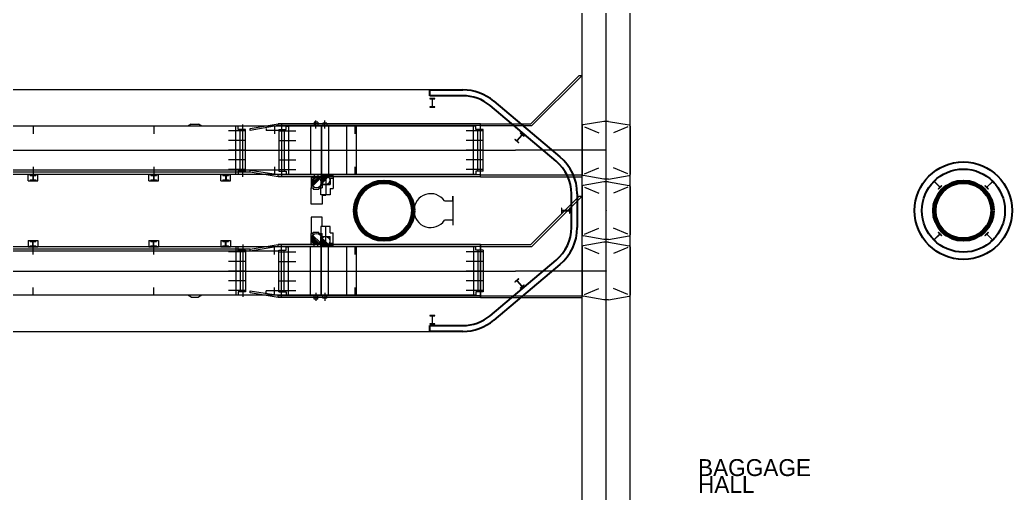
# Model space of a CAD drawing. Header units: metres. Extents: x 1807 to 3745, y 842 to 1968.
# Drawn here: x 3502.45 to 3523.01, y 1350.15 to 1359.95 of the extents above; entities that cross this region are included whole.
import ezdxf

# ---------------------------------------------------------------- set-up
doc = ezdxf.new("R2010")
doc.units = ezdxf.units.M
doc.header["$MEASUREMENT"] = 0
doc.layers.add('Level 1', color=7, linetype='Continuous', lineweight=0)
doc.layers.add('Level 31', color=7, linetype='Continuous', lineweight=0)
doc.styles.add('Style-CHAR_FAST_FONT', font='CHAR_FAST_FONT.shx', dxfattribs={"height": 0.2})

msp = doc.modelspace()

# ---------------------------------------------------------------- linework, layer by layer
at = {"layer": 'Level 1', "color": 7, "linetype": 'Continuous', "lineweight": 0}
for p, q in [((3514.1, 1265.482), (3514.1, 1396.1)), ((3515.1, 1265.482), (3515.1, 1396.1)), ((3513.043, 1357.8), (3514.043, 1358.8)), ((3513.06, 1357.76), (3514.1, 1358.8)), ((3514.043, 1358.8), (3514.1, 1358.8)), ((3511.63, 1358.5), (3486.27, 1358.5)), ((3513.643, 1357.116), (3512.273, 1358.266)), ((3511.853, 1357.75), (3486.047, 1357.75)), ((3502.728, 1357.75), (3502.728, 1357.59)), ((3505.228, 1357.75), (3505.228, 1357.59)), ((3506.003, 1357.79), (3505.934, 1357.75)), ((3506.003, 1357.79), (3506.153, 1357.79)), ((3506.223, 1357.75), (3506.153, 1357.79)), ((3506.978, 1357.75), (3506.928, 1357.75)), ((3506.978, 1357.68), (3506.978, 1357.75)), ((3507.228, 1357.7), (3507.803, 1357.8)), ((3507.803, 1357.76), (3507.228, 1357.66)), ((3507.728, 1357.75), (3507.728, 1357.59)), ((3512, 1357.8), (3507.803, 1357.8)), ((3507.803, 1357.76), (3507.803, 1357.8)), ((3512, 1357.76), (3507.803, 1357.76)), ((3507.968, 1357.75), (3508.018, 1357.75)), ((3507.969, 1357.68), (3507.969, 1357.75)), ((3508.688, 1357.76), (3508.488, 1357.76)), ((3508.548, 1357.83), (3508.548, 1357.76)), ((3508.628, 1357.83), (3508.548, 1357.83)), ((3508.628, 1357.83), (3508.628, 1357.76)), ((3508.847, 1357.76), (3508.697, 1357.76)), ((3508.812, 1357.81), (3508.732, 1357.81)), ((3508.732, 1357.81), (3508.732, 1357.76)), ((3508.812, 1357.81), (3508.812, 1357.76)), ((3509.4, 1357.59), (3509.4, 1357.75)), ((3511.903, 1357.75), (3511.853, 1357.75)), ((3511.903, 1357.68), (3511.903, 1357.75)), ((3512, 1357.8), (3512.72, 1357.8)), ((3512, 1356.7), (3512, 1357.8)), ((3512, 1357.76), (3512.72, 1357.76)), ((3512.72, 1357.8), (3513.043, 1357.8)), ((3512.72, 1357.76), (3513.06, 1357.76)), ((3514.1, 1357.749), (3514.1, 1356.751)), ((3514.55, 1357.845), (3514.121, 1357.774)), ((3514.15, 1357.738), (3514.45, 1357.611)), ((3514.65, 1357.845), (3514.55, 1357.845)), ((3514.65, 1357.845), (3515.079, 1357.774)), ((3515.05, 1357.738), (3514.75, 1357.611)), ((3515.1, 1357.749), (3515.1, 1356.751)), ((3515.1, 1357.749), (3515.1, 1356.751)), ((3507.128, 1357.65), (3506.778, 1357.65)), ((3507.128, 1357.68), (3506.978, 1357.68)), ((3507.128, 1356.82), (3507.128, 1357.68)), ((3507.228, 1357.66), (3507.228, 1357.7)), ((3507.559, 1357.7), (3507.559, 1357.66)), ((3507.818, 1357.66), (3507.559, 1357.66)), ((3507.819, 1357.68), (3507.819, 1356.82)), ((3507.819, 1357.68), (3507.969, 1357.68)), ((3507.819, 1357.65), (3508.169, 1357.65)), ((3512.053, 1357.65), (3511.703, 1357.65)), ((3512.053, 1357.68), (3511.903, 1357.68)), ((3512.053, 1356.82), (3512.053, 1357.68)), ((3507.128, 1357.45), (3506.778, 1357.45)), ((3507.819, 1357.45), (3508.169, 1357.45)), ((3512.053, 1357.45), (3511.703, 1357.45)), ((3507.128, 1357.25), (3506.778, 1357.25)), ((3507.819, 1357.25), (3508.169, 1357.25)), ((3512.053, 1357.25), (3511.703, 1357.25)), ((3512.721, 1357.251), (3512.719, 1357.249)), ((3512.721, 1357.249), (3512.719, 1357.251)), ((3514.601, 1357.251), (3514.599, 1357.249)), ((3514.601, 1357.249), (3514.599, 1357.251)), ((3514.599, 1357.251), (3514.601, 1357.249)), ((3514.601, 1357.251), (3514.599, 1357.249)), ((3502.728, 1356.91), (3502.728, 1356.75)), ((3505.228, 1356.91), (3505.228, 1356.75)), ((3507.128, 1357.05), (3506.778, 1357.05)), ((3507.728, 1356.91), (3507.728, 1356.75)), ((3507.819, 1357.05), (3508.169, 1357.05)), ((3509.4, 1356.75), (3509.4, 1356.91)), ((3512.053, 1357.05), (3511.703, 1357.05)), ((3511.853, 1356.75), (3487.489, 1356.75)), ((3507.818, 1356.84), (3488.228, 1356.84)), ((3507.228, 1356.8), (3488.228, 1356.8)), ((3502.628, 1356.616), (3502.628, 1356.75)), ((3502.628, 1356.75), (3502.828, 1356.75)), ((3502.668, 1356.74), (3502.788, 1356.74)), ((3502.668, 1356.74), (3502.668, 1356.73)), ((3502.668, 1356.73), (3502.723, 1356.73)), ((3502.688, 1356.75), (3502.688, 1356.74)), ((3502.723, 1356.73), (3502.723, 1356.636)), ((3502.733, 1356.73), (3502.788, 1356.73)), ((3502.733, 1356.73), (3502.733, 1356.636)), ((3502.768, 1356.75), (3502.768, 1356.74)), ((3502.788, 1356.74), (3502.788, 1356.73)), ((3502.828, 1356.616), (3502.828, 1356.75)), ((3505.128, 1356.616), (3505.128, 1356.75)), ((3505.128, 1356.75), (3505.328, 1356.75)), ((3505.168, 1356.74), (3505.288, 1356.74)), ((3505.168, 1356.74), (3505.168, 1356.73)), ((3505.168, 1356.73), (3505.223, 1356.73)), ((3505.188, 1356.75), (3505.188, 1356.74)), ((3505.223, 1356.73), (3505.223, 1356.636)), ((3505.233, 1356.73), (3505.288, 1356.73)), ((3505.233, 1356.73), (3505.233, 1356.636)), ((3505.268, 1356.75), (3505.268, 1356.74)), ((3505.288, 1356.74), (3505.288, 1356.73)), ((3505.328, 1356.616), (3505.328, 1356.75)), ((3506.62, 1356.616), (3506.62, 1356.75)), ((3506.62, 1356.75), (3506.82, 1356.75)), ((3506.66, 1356.74), (3506.78, 1356.74)), ((3506.66, 1356.74), (3506.66, 1356.73)), ((3506.66, 1356.73), (3506.715, 1356.73)), ((3506.68, 1356.75), (3506.68, 1356.74)), ((3506.715, 1356.73), (3506.715, 1356.636)), ((3506.725, 1356.73), (3506.78, 1356.73)), ((3506.725, 1356.73), (3506.725, 1356.636)), ((3506.76, 1356.75), (3506.76, 1356.74)), ((3507.128, 1356.85), (3506.778, 1356.85)), ((3506.78, 1356.74), (3506.78, 1356.73)), ((3506.82, 1356.616), (3506.82, 1356.75)), ((3506.978, 1356.75), (3506.928, 1356.75)), ((3507.128, 1356.82), (3506.978, 1356.82)), ((3506.978, 1356.82), (3506.978, 1356.75)), ((3507.228, 1356.8), (3507.228, 1356.84)), ((3507.228, 1356.84), (3507.803, 1356.75)), ((3507.803, 1356.7), (3507.228, 1356.8)), ((3507.803, 1356.7), (3507.803, 1356.75)), ((3512, 1356.74), (3507.803, 1356.74)), ((3507.819, 1356.85), (3508.169, 1356.85)), ((3507.819, 1356.82), (3507.969, 1356.82)), ((3507.968, 1356.75), (3508.018, 1356.75)), ((3507.969, 1356.82), (3507.969, 1356.75)), ((3508.688, 1356.74), (3508.488, 1356.74)), ((3508.548, 1356.74), (3508.548, 1356.69)), ((3508.628, 1356.74), (3508.628, 1356.69)), ((3508.692, 1356.72), (3508.692, 1356.538)), ((3508.692, 1356.72), (3508.942, 1356.72)), ((3508.692, 1356.634), (3508.779, 1356.72)), ((3508.695, 1356.607), (3508.805, 1356.717)), ((3508.847, 1356.74), (3508.697, 1356.74)), ((3508.703, 1356.586), (3508.827, 1356.709)), ((3508.732, 1356.74), (3508.732, 1356.72)), ((3508.812, 1356.74), (3508.812, 1356.72)), ((3508.942, 1356.72), (3508.942, 1356.67)), ((3512.053, 1356.85), (3511.703, 1356.85)), ((3511.903, 1356.75), (3511.853, 1356.75)), ((3512.053, 1356.82), (3511.903, 1356.82)), ((3511.903, 1356.82), (3511.903, 1356.75)), ((3512, 1356.74), (3512.72, 1356.74)), ((3512.72, 1356.74), (3514.1, 1356.74)), ((3514.55, 1356.655), (3514.121, 1356.727)), ((3514.15, 1356.762), (3514.45, 1356.889)), ((3514.65, 1356.655), (3515.079, 1356.727)), ((3515.05, 1356.762), (3514.75, 1356.889)), ((3502.628, 1356.616), (3502.828, 1356.616)), ((3502.668, 1356.636), (3502.668, 1356.626)), ((3502.668, 1356.636), (3502.723, 1356.636)), ((3502.668, 1356.626), (3502.788, 1356.626)), ((3502.733, 1356.636), (3502.788, 1356.636)), ((3502.788, 1356.636), (3502.788, 1356.626)), ((3505.128, 1356.616), (3505.328, 1356.616)), ((3505.168, 1356.636), (3505.168, 1356.626)), ((3505.168, 1356.636), (3505.223, 1356.636)), ((3505.168, 1356.626), (3505.288, 1356.626)), ((3505.233, 1356.636), (3505.288, 1356.636)), ((3505.288, 1356.636), (3505.288, 1356.626)), ((3506.62, 1356.616), (3506.82, 1356.616)), ((3506.66, 1356.636), (3506.66, 1356.626)), ((3506.66, 1356.636), (3506.715, 1356.636)), ((3506.66, 1356.626), (3506.78, 1356.626)), ((3506.725, 1356.636), (3506.78, 1356.636)), ((3506.78, 1356.636), (3506.78, 1356.626)), ((3512, 1356.7), (3507.803, 1356.7)), ((3508.492, 1356.69), (3508.492, 1356.472)), ((3508.492, 1356.69), (3508.792, 1356.69)), ((3508.493, 1356.587), (3508.596, 1356.69)), ((3508.496, 1356.554), (3508.628, 1356.687)), ((3508.506, 1356.529), (3508.654, 1356.677)), ((3508.52, 1356.508), (3508.675, 1356.663)), ((3508.692, 1356.538), (3508.882, 1356.538)), ((3508.715, 1356.568), (3508.844, 1356.697)), ((3508.72, 1356.63), (3508.792, 1356.63)), ((3508.72, 1356.63), (3508.72, 1356.472)), ((3508.792, 1356.69), (3508.792, 1356.63)), ((3508.882, 1356.67), (3508.942, 1356.67)), ((3508.882, 1356.67), (3508.882, 1356.538)), ((3512, 1356.7), (3512.72, 1356.7)), ((3512.72, 1356.7), (3514.1, 1356.7)), ((3514.1, 1356.499), (3514.1, 1355.501)), ((3514.55, 1356.595), (3514.121, 1356.524)), ((3514.65, 1356.655), (3514.55, 1356.655)), ((3514.65, 1356.595), (3514.55, 1356.595)), ((3514.599, 1356.626), (3514.601, 1356.624)), ((3514.601, 1356.626), (3514.599, 1356.624)), ((3514.65, 1356.595), (3515.079, 1356.524)), ((3515.1, 1356.499), (3515.1, 1355.501)), ((3515.1, 1356.499), (3515.1, 1355.501)), ((3508.492, 1356.472), (3508.528, 1356.472)), ((3508.528, 1356.472), (3508.528, 1356.442)), ((3508.528, 1356.442), (3508.649, 1356.442)), ((3508.648, 1356.472), (3508.648, 1356.442)), ((3508.648, 1356.472), (3508.72, 1356.472)), ((3513.043, 1355.3), (3514.043, 1356.3)), ((3513.06, 1355.26), (3514.1, 1356.3)), ((3514, 1355.65), (3514, 1356.35)), ((3514.043, 1356.3), (3514.1, 1356.3)), ((3514.15, 1356.488), (3514.45, 1356.361)), ((3515.05, 1356.488), (3514.75, 1356.361)), ((3514.599, 1356.001), (3514.601, 1355.999)), ((3514.601, 1356.001), (3514.599, 1355.999)), ((3508.492, 1355.528), (3508.528, 1355.528)), ((3508.492, 1355.31), (3508.492, 1355.528)), ((3508.506, 1355.471), (3508.654, 1355.323)), ((3508.52, 1355.492), (3508.675, 1355.338)), ((3508.528, 1355.558), (3508.649, 1355.558)), ((3508.528, 1355.528), (3508.528, 1355.558)), ((3508.648, 1355.528), (3508.648, 1355.558)), ((3508.648, 1355.528), (3508.72, 1355.528)), ((3508.72, 1355.37), (3508.72, 1355.528)), ((3514.55, 1355.405), (3514.121, 1355.477)), ((3514.15, 1355.512), (3514.45, 1355.639)), ((3514.65, 1355.405), (3515.079, 1355.477)), ((3515.05, 1355.512), (3514.75, 1355.639)), ((3502.628, 1355.384), (3502.628, 1355.25)), ((3502.628, 1355.384), (3502.828, 1355.384)), ((3502.668, 1355.374), (3502.788, 1355.374)), ((3502.668, 1355.364), (3502.668, 1355.374)), ((3502.668, 1355.364), (3502.723, 1355.364)), ((3502.668, 1355.27), (3502.723, 1355.27)), ((3502.668, 1355.26), (3502.668, 1355.27)), ((3502.723, 1355.27), (3502.723, 1355.364)), ((3502.733, 1355.364), (3502.788, 1355.364)), ((3502.733, 1355.27), (3502.733, 1355.364)), ((3502.733, 1355.27), (3502.788, 1355.27)), ((3502.788, 1355.364), (3502.788, 1355.374)), ((3502.788, 1355.26), (3502.788, 1355.27)), ((3502.828, 1355.384), (3502.828, 1355.25)), ((3505.128, 1355.384), (3505.128, 1355.25)), ((3505.128, 1355.384), (3505.328, 1355.384)), ((3505.168, 1355.374), (3505.288, 1355.374)), ((3505.168, 1355.364), (3505.168, 1355.374)), ((3505.168, 1355.364), (3505.223, 1355.364)), ((3505.168, 1355.27), (3505.223, 1355.27)), ((3505.168, 1355.26), (3505.168, 1355.27)), ((3505.223, 1355.27), (3505.223, 1355.364)), ((3505.233, 1355.364), (3505.288, 1355.364)), ((3505.233, 1355.27), (3505.233, 1355.364)), ((3505.233, 1355.27), (3505.288, 1355.27)), ((3505.288, 1355.364), (3505.288, 1355.374)), ((3505.288, 1355.26), (3505.288, 1355.27)), ((3505.328, 1355.384), (3505.328, 1355.25)), ((3506.62, 1355.384), (3506.62, 1355.25)), ((3506.62, 1355.384), (3506.82, 1355.384)), ((3506.66, 1355.374), (3506.78, 1355.374)), ((3506.66, 1355.364), (3506.66, 1355.374)), ((3506.66, 1355.364), (3506.715, 1355.364)), ((3506.66, 1355.27), (3506.715, 1355.27)), ((3506.66, 1355.26), (3506.66, 1355.27)), ((3506.715, 1355.27), (3506.715, 1355.364)), ((3506.725, 1355.364), (3506.78, 1355.364)), ((3506.725, 1355.27), (3506.725, 1355.364)), ((3506.725, 1355.27), (3506.78, 1355.27)), ((3506.78, 1355.364), (3506.78, 1355.374)), ((3506.78, 1355.26), (3506.78, 1355.27)), ((3506.82, 1355.384), (3506.82, 1355.25)), ((3507.228, 1355.2), (3507.803, 1355.3)), ((3512, 1355.3), (3507.803, 1355.3)), ((3507.803, 1355.26), (3507.803, 1355.3)), ((3508.492, 1355.31), (3508.792, 1355.31)), ((3508.493, 1355.413), (3508.596, 1355.31)), ((3508.496, 1355.446), (3508.628, 1355.313)), ((3508.548, 1355.26), (3508.548, 1355.31)), ((3508.628, 1355.26), (3508.628, 1355.31)), ((3508.692, 1355.462), (3508.882, 1355.462)), ((3508.692, 1355.28), (3508.692, 1355.462)), ((3508.692, 1355.367), (3508.779, 1355.28)), ((3508.692, 1355.28), (3508.942, 1355.28)), ((3508.695, 1355.393), (3508.805, 1355.283)), ((3508.703, 1355.415), (3508.827, 1355.291)), ((3508.715, 1355.432), (3508.844, 1355.303)), ((3508.72, 1355.37), (3508.792, 1355.37)), ((3508.732, 1355.26), (3508.732, 1355.28)), ((3508.792, 1355.31), (3508.792, 1355.37)), ((3508.812, 1355.26), (3508.812, 1355.28)), ((3508.882, 1355.33), (3508.882, 1355.462)), ((3508.882, 1355.33), (3508.942, 1355.33)), ((3508.942, 1355.28), (3508.942, 1355.33)), ((3512, 1355.3), (3512.72, 1355.3)), ((3512, 1354.2), (3512, 1355.3)), ((3512.72, 1355.3), (3513.043, 1355.3)), ((3514.55, 1355.345), (3514.121, 1355.274)), ((3514.65, 1355.405), (3514.55, 1355.405)), ((3514.65, 1355.345), (3514.55, 1355.345)), ((3514.599, 1355.376), (3514.601, 1355.374)), ((3514.601, 1355.376), (3514.599, 1355.374)), ((3514.65, 1355.345), (3515.079, 1355.274)), ((3511.853, 1355.25), (3486.047, 1355.25)), ((3507.228, 1355.2), (3488.228, 1355.2)), ((3507.818, 1355.16), (3488.228, 1355.16)), ((3502.628, 1355.25), (3502.828, 1355.25)), ((3502.668, 1355.26), (3502.788, 1355.26)), ((3502.688, 1355.25), (3502.688, 1355.26)), ((3502.728, 1355.09), (3502.728, 1355.25)), ((3502.768, 1355.25), (3502.768, 1355.26)), ((3505.128, 1355.25), (3505.328, 1355.25)), ((3505.168, 1355.26), (3505.288, 1355.26)), ((3505.188, 1355.25), (3505.188, 1355.26)), ((3505.228, 1355.09), (3505.228, 1355.25)), ((3505.268, 1355.25), (3505.268, 1355.26)), ((3506.62, 1355.25), (3506.82, 1355.25)), ((3506.66, 1355.26), (3506.78, 1355.26)), ((3506.68, 1355.25), (3506.68, 1355.26)), ((3506.76, 1355.25), (3506.76, 1355.26)), ((3507.128, 1355.15), (3506.778, 1355.15)), ((3506.978, 1355.25), (3506.928, 1355.25)), ((3506.978, 1355.18), (3506.978, 1355.25)), ((3507.128, 1355.18), (3506.978, 1355.18)), ((3507.128, 1355.18), (3507.128, 1354.32)), ((3507.803, 1355.26), (3507.228, 1355.16)), ((3507.228, 1355.16), (3507.228, 1355.2)), ((3507.728, 1355.09), (3507.728, 1355.25)), ((3512, 1355.26), (3507.803, 1355.26)), ((3507.819, 1354.32), (3507.819, 1355.18)), ((3507.819, 1355.18), (3507.969, 1355.18)), ((3507.819, 1355.15), (3508.169, 1355.15)), ((3507.968, 1355.25), (3508.018, 1355.25)), ((3507.969, 1355.18), (3507.969, 1355.25)), ((3508.688, 1355.26), (3508.488, 1355.26)), ((3508.847, 1355.26), (3508.697, 1355.26)), ((3509.4, 1355.09), (3509.4, 1355.25)), ((3512.053, 1355.15), (3511.703, 1355.15)), ((3511.903, 1355.25), (3511.853, 1355.25)), ((3511.903, 1355.18), (3511.903, 1355.25)), ((3512.053, 1355.18), (3511.903, 1355.18)), ((3512, 1355.26), (3512.72, 1355.26)), ((3512.053, 1355.18), (3512.053, 1354.32)), ((3512.72, 1355.26), (3513.06, 1355.26)), ((3514.1, 1355.249), (3514.1, 1354.251)), ((3514.15, 1355.238), (3514.45, 1355.111)), ((3515.05, 1355.238), (3514.75, 1355.111)), ((3515.1, 1355.249), (3515.1, 1354.251)), ((3515.1, 1355.249), (3515.1, 1354.251)), ((3507.128, 1354.95), (3506.778, 1354.95)), ((3507.819, 1354.95), (3508.169, 1354.95)), ((3512.053, 1354.95), (3511.703, 1354.95)), ((3512.273, 1353.734), (3513.643, 1354.884)), ((3507.128, 1354.75), (3506.778, 1354.75)), ((3507.819, 1354.75), (3508.169, 1354.75)), ((3512.053, 1354.75), (3511.703, 1354.75)), ((3512.721, 1354.751), (3512.719, 1354.749)), ((3512.721, 1354.749), (3512.719, 1354.751)), ((3514.601, 1354.751), (3514.599, 1354.749)), ((3514.601, 1354.749), (3514.599, 1354.751)), ((3514.599, 1354.751), (3514.601, 1354.749)), ((3514.601, 1354.751), (3514.599, 1354.749)), ((3507.128, 1354.55), (3506.778, 1354.55)), ((3507.819, 1354.55), (3508.169, 1354.55)), ((3512.053, 1354.55), (3511.703, 1354.55)), ((3511.853, 1354.25), (3486.047, 1354.25)), ((3502.728, 1354.25), (3502.728, 1354.41)), ((3505.228, 1354.25), (3505.228, 1354.41)), ((3506.003, 1354.21), (3505.934, 1354.25)), ((3506.223, 1354.25), (3506.153, 1354.21)), ((3507.128, 1354.35), (3506.778, 1354.35)), ((3506.978, 1354.25), (3506.928, 1354.25)), ((3507.128, 1354.32), (3506.978, 1354.32)), ((3506.978, 1354.32), (3506.978, 1354.25)), ((3507.228, 1354.3), (3507.228, 1354.34)), ((3507.228, 1354.34), (3507.803, 1354.25)), ((3507.803, 1354.2), (3507.228, 1354.3)), ((3507.559, 1354.3), (3507.559, 1354.34)), ((3507.818, 1354.34), (3507.559, 1354.34)), ((3507.728, 1354.25), (3507.728, 1354.41)), ((3507.803, 1354.2), (3507.803, 1354.25)), ((3512, 1354.24), (3507.803, 1354.24)), ((3507.819, 1354.35), (3508.169, 1354.35)), ((3507.819, 1354.32), (3507.969, 1354.32)), ((3507.968, 1354.25), (3508.018, 1354.25)), ((3507.969, 1354.32), (3507.969, 1354.25)), ((3508.688, 1354.24), (3508.488, 1354.24)), ((3508.548, 1354.17), (3508.548, 1354.24)), ((3508.628, 1354.17), (3508.628, 1354.24)), ((3508.847, 1354.24), (3508.697, 1354.24)), ((3508.732, 1354.19), (3508.732, 1354.24)), ((3508.812, 1354.19), (3508.812, 1354.24)), ((3509.4, 1354.25), (3509.4, 1354.41)), ((3512.053, 1354.35), (3511.703, 1354.35)), ((3511.903, 1354.25), (3511.853, 1354.25)), ((3512.053, 1354.32), (3511.903, 1354.32)), ((3511.903, 1354.32), (3511.903, 1354.25)), ((3512, 1354.24), (3512.72, 1354.24)), ((3512.72, 1354.24), (3514.1, 1354.24)), ((3514.15, 1354.262), (3514.45, 1354.389)), ((3515.05, 1354.262), (3514.75, 1354.389)), ((3506.003, 1354.21), (3506.153, 1354.21)), ((3512, 1354.2), (3507.803, 1354.2)), ((3508.628, 1354.17), (3508.548, 1354.17)), ((3508.812, 1354.19), (3508.732, 1354.19)), ((3512, 1354.2), (3512.72, 1354.2)), ((3512.72, 1354.2), (3514.1, 1354.2)), ((3514.55, 1354.155), (3514.121, 1354.227)), ((3514.65, 1354.155), (3514.55, 1354.155)), ((3514.599, 1354.126), (3514.601, 1354.124)), ((3514.601, 1354.126), (3514.599, 1354.124)), ((3514.65, 1354.155), (3515.079, 1354.227)), ((3486.27, 1353.5), (3511.63, 1353.5))]:
    msp.add_line(p, q, dxfattribs=at)
at = {"layer": 'Level 1', "color": 7, "linetype": 'Continuous', "lineweight": 0, "ltscale": 4}
for p, q in [((3514.6, 1265.482), (3514.6, 1396.1)), ((3506.928, 1356.75), (3506.928, 1357.75)), ((3507.073, 1356.7), (3507.073, 1357.785)), ((3507.874, 1357.8), (3507.874, 1356.715)), ((3508.019, 1357.75), (3508.019, 1356.75)), ((3508.475, 1357.75), (3508.475, 1356.75)), ((3508.588, 1357.7), (3508.588, 1357.864)), ((3508.697, 1357.75), (3508.697, 1356.75)), ((3508.701, 1357.75), (3508.701, 1356.75)), ((3508.772, 1357.7), (3508.772, 1357.864)), ((3508.847, 1357.75), (3508.847, 1356.75)), ((3509.228, 1356.75), (3509.228, 1357.75)), ((3509.428, 1356.75), (3509.428, 1357.75)), ((3511.853, 1356.75), (3511.853, 1357.75)), ((3511.998, 1356.7), (3511.998, 1357.785)), ((3507.018, 1356.82), (3507.018, 1357.68)), ((3507.929, 1357.68), (3507.929, 1356.82)), ((3511.943, 1356.82), (3511.943, 1357.68)), ((3485.18, 1357.25), (3512.72, 1357.25)), ((3514.6, 1357.25), (3512.72, 1357.25)), ((3508.692, 1356.326), (3508.692, 1356.538)), ((3508.792, 1356.63), (3508.792, 1356.322)), ((3508.942, 1356.67), (3508.942, 1356.458)), ((3508.492, 1356.134), (3508.492, 1356.472)), ((3508.882, 1356.326), (3508.692, 1356.326)), ((3508.72, 1356.322), (3508.792, 1356.322)), ((3508.72, 1356.322), (3508.72, 1356.134)), ((3508.882, 1356.458), (3508.882, 1356.326)), ((3508.882, 1356.458), (3508.942, 1356.458)), ((3508.72, 1356.134), (3508.492, 1356.134)), ((3508.492, 1355.866), (3508.492, 1355.528)), ((3508.72, 1355.866), (3508.492, 1355.866)), ((3508.72, 1355.678), (3508.72, 1355.866)), ((3508.72, 1355.678), (3508.792, 1355.678)), ((3508.792, 1355.37), (3508.792, 1355.678)), ((3508.692, 1355.674), (3508.692, 1355.462)), ((3508.882, 1355.674), (3508.692, 1355.674)), ((3508.882, 1355.542), (3508.882, 1355.674)), ((3508.882, 1355.542), (3508.942, 1355.542)), ((3508.942, 1355.33), (3508.942, 1355.542)), ((3507.073, 1355.3), (3507.073, 1354.215)), ((3507.874, 1354.2), (3507.874, 1355.285)), ((3511.998, 1355.3), (3511.998, 1354.215)), ((3506.928, 1355.25), (3506.928, 1354.25)), ((3507.018, 1355.18), (3507.018, 1354.32)), ((3507.929, 1354.32), (3507.929, 1355.18)), ((3508.019, 1354.25), (3508.019, 1355.25)), ((3508.475, 1354.25), (3508.475, 1355.25)), ((3508.697, 1354.25), (3508.697, 1355.25)), ((3508.701, 1354.25), (3508.701, 1355.25)), ((3508.847, 1354.25), (3508.847, 1355.25)), ((3509.228, 1354.25), (3509.228, 1355.25)), ((3509.428, 1354.25), (3509.428, 1355.25)), ((3511.853, 1355.25), (3511.853, 1354.25)), ((3511.943, 1355.18), (3511.943, 1354.32)), ((3485.18, 1354.75), (3512.72, 1354.75)), ((3514.6, 1354.75), (3512.72, 1354.75)), ((3508.588, 1354.3), (3508.588, 1354.136)), ((3508.772, 1354.3), (3508.772, 1354.136))]:
    msp.add_line(p, q, dxfattribs=at)
at = {"layer": 'Level 1', "color": 7, "linetype": 'Continuous', "lineweight": 30}
for p, q in [((3510.95, 1358.38), (3510.95, 1358.5)), ((3510.95, 1358.5), (3511.63, 1358.5)), ((3511.63, 1358.38), (3510.95, 1358.38)), ((3513.566, 1357.024), (3512.196, 1358.174)), ((3512.273, 1358.266), (3513.643, 1357.116)), ((3513.88, 1355.65), (3513.88, 1356.35)), ((3514, 1356.35), (3514, 1355.65)), ((3512.196, 1353.826), (3513.566, 1354.976)), ((3513.643, 1354.884), (3512.273, 1353.734)), ((3510.95, 1353.62), (3511.63, 1353.62)), ((3510.95, 1353.5), (3510.95, 1353.62)), ((3511.63, 1353.5), (3510.95, 1353.5))]:
    msp.add_line(p, q, dxfattribs=at)
at = {"layer": 'Level 1', "color": 7, "linetype": 'Continuous', "lineweight": 13}
for p, q in [((3511.051, 1358.322), (3510.95, 1358.322)), ((3510.95, 1358.322), (3510.95, 1358.314)), ((3510.95, 1358.314), (3510.991, 1358.314)), ((3510.991, 1358.152), (3510.95, 1358.152)), ((3510.95, 1358.152), (3510.95, 1358.144)), ((3510.95, 1358.144), (3511.051, 1358.144)), ((3510.998, 1358.307), (3510.998, 1358.16)), ((3511.003, 1358.16), (3511.003, 1358.307)), ((3511.011, 1358.314), (3511.051, 1358.314)), ((3511.051, 1358.152), (3511.011, 1358.152)), ((3511.051, 1358.314), (3511.051, 1358.322)), ((3511.051, 1358.144), (3511.051, 1358.152)), ((3512.755, 1357.453), (3512.85, 1357.566)), ((3512.853, 1357.563), (3512.759, 1357.45)), ((3512.817, 1357.603), (3512.823, 1357.609)), ((3512.849, 1357.576), (3512.817, 1357.603)), ((3512.823, 1357.609), (3512.9, 1357.543)), ((3512.895, 1357.537), (3512.864, 1357.564)), ((3512.9, 1357.543), (3512.895, 1357.537)), ((3512.708, 1357.472), (3512.713, 1357.479)), ((3512.786, 1357.407), (3512.708, 1357.472)), ((3512.713, 1357.479), (3512.745, 1357.452)), ((3512.76, 1357.439), (3512.791, 1357.413)), ((3512.791, 1357.413), (3512.786, 1357.407)), ((3521.43, 1356.643), (3521.358, 1356.571)), ((3521.358, 1356.571), (3521.364, 1356.566)), ((3521.364, 1356.566), (3521.393, 1356.595)), ((3521.403, 1356.595), (3521.507, 1356.491)), ((3521.407, 1356.609), (3521.435, 1356.638)), ((3521.51, 1356.494), (3521.407, 1356.598)), ((3521.435, 1356.638), (3521.43, 1356.643)), ((3521.484, 1356.446), (3521.556, 1356.517)), ((3521.55, 1356.523), (3521.521, 1356.494)), ((3521.556, 1356.517), (3521.55, 1356.523)), ((3522.451, 1356.522), (3522.446, 1356.516)), ((3522.446, 1356.516), (3522.517, 1356.444)), ((3522.48, 1356.493), (3522.451, 1356.522)), ((3522.595, 1356.597), (3522.491, 1356.493)), ((3522.494, 1356.49), (3522.598, 1356.593)), ((3522.571, 1356.642), (3522.566, 1356.636)), ((3522.566, 1356.636), (3522.595, 1356.607)), ((3522.643, 1356.57), (3522.571, 1356.642)), ((3522.609, 1356.593), (3522.637, 1356.565)), ((3522.637, 1356.565), (3522.643, 1356.57)), ((3511.427, 1356.2), (3511.427, 1356.3)), ((3511.427, 1356.3), (3511.427, 1355.7)), ((3521.507, 1356.48), (3521.478, 1356.451)), ((3521.478, 1356.451), (3521.484, 1356.446)), ((3522.523, 1356.45), (3522.494, 1356.479)), ((3522.517, 1356.444), (3522.523, 1356.45)), ((3511.254, 1356.2), (3511.427, 1356.2)), ((3513.68, 1356.051), (3513.672, 1356.051)), ((3513.672, 1356.051), (3513.672, 1355.949)), ((3513.672, 1355.949), (3513.68, 1355.949)), ((3513.68, 1356.01), (3513.68, 1356.051)), ((3513.68, 1355.949), (3513.68, 1355.99)), ((3513.834, 1356.002), (3513.688, 1356.002)), ((3513.688, 1355.998), (3513.834, 1355.998)), ((3513.85, 1356.051), (3513.842, 1356.051)), ((3513.842, 1356.051), (3513.842, 1356.01)), ((3513.842, 1355.99), (3513.842, 1355.949)), ((3513.842, 1355.949), (3513.85, 1355.949)), ((3513.85, 1355.949), (3513.85, 1356.051)), ((3511.427, 1355.8), (3511.254, 1355.8)), ((3521.506, 1355.51), (3521.402, 1355.407)), ((3521.405, 1355.403), (3521.509, 1355.507)), ((3521.483, 1355.556), (3521.477, 1355.55)), ((3521.477, 1355.55), (3521.506, 1355.521)), ((3521.554, 1355.484), (3521.483, 1355.556)), ((3521.52, 1355.507), (3521.549, 1355.478)), ((3521.549, 1355.478), (3521.554, 1355.484)), ((3522.516, 1355.554), (3522.444, 1355.483)), ((3522.444, 1355.483), (3522.45, 1355.477)), ((3522.45, 1355.477), (3522.479, 1355.506)), ((3522.49, 1355.506), (3522.593, 1355.402)), ((3522.493, 1355.52), (3522.522, 1355.549)), ((3522.597, 1355.405), (3522.493, 1355.509)), ((3522.522, 1355.549), (3522.516, 1355.554)), ((3521.363, 1355.435), (3521.357, 1355.43)), ((3521.357, 1355.43), (3521.429, 1355.358)), ((3521.391, 1355.407), (3521.363, 1355.435)), ((3521.434, 1355.364), (3521.405, 1355.393)), ((3521.429, 1355.358), (3521.434, 1355.364)), ((3522.593, 1355.391), (3522.565, 1355.362)), ((3522.565, 1355.362), (3522.57, 1355.357)), ((3522.57, 1355.357), (3522.642, 1355.429)), ((3522.636, 1355.434), (3522.607, 1355.405)), ((3522.642, 1355.429), (3522.636, 1355.434)), ((3512.786, 1354.593), (3512.708, 1354.528)), ((3512.708, 1354.528), (3512.713, 1354.521)), ((3512.713, 1354.521), (3512.745, 1354.548)), ((3512.755, 1354.547), (3512.85, 1354.434)), ((3512.853, 1354.437), (3512.759, 1354.55)), ((3512.76, 1354.561), (3512.791, 1354.587)), ((3512.791, 1354.587), (3512.786, 1354.593)), ((3512.823, 1354.391), (3512.9, 1354.457)), ((3512.895, 1354.463), (3512.864, 1354.436)), ((3512.9, 1354.457), (3512.895, 1354.463)), ((3512.849, 1354.424), (3512.817, 1354.397)), ((3512.817, 1354.397), (3512.823, 1354.391)), ((3511.051, 1353.828), (3510.95, 1353.828)), ((3510.95, 1353.828), (3510.95, 1353.82)), ((3511.051, 1353.82), (3511.051, 1353.828)), ((3510.95, 1353.82), (3510.991, 1353.82)), ((3510.991, 1353.658), (3510.95, 1353.658)), ((3510.95, 1353.658), (3510.95, 1353.65)), ((3510.95, 1353.65), (3511.051, 1353.65)), ((3510.998, 1353.812), (3510.998, 1353.666)), ((3511.003, 1353.666), (3511.003, 1353.812)), ((3511.01, 1353.82), (3511.051, 1353.82)), ((3511.051, 1353.658), (3511.01, 1353.658)), ((3511.051, 1353.65), (3511.051, 1353.658))]:
    msp.add_line(p, q, dxfattribs=at)
at = {"layer": 'Level 1', "color": 7, "linetype": 'Continuous', "lineweight": 30}
for radius in [1.01, 0.86]:
    msp.add_circle((3522, 1356), radius, dxfattribs=at)
at = {"layer": 'Level 1', "color": 7, "linetype": 'Continuous', "lineweight": 0}
for centre, radius in [((3508.783, 1356.629), 0.091), ((3508.602, 1356.581), 0.109), ((3508.602, 1355.419), 0.109), ((3508.783, 1355.371), 0.091)]:
    msp.add_circle(centre, radius, dxfattribs=at)
at = {"layer": 'Level 1', "color": 7, "linetype": 'Continuous', "lineweight": 70}
for centre in [(3510, 1356), (3522, 1356)]:
    msp.add_circle(centre, 0.6, dxfattribs=at)
at = {"layer": 'Level 1', "color": 7, "linetype": 'Continuous', "lineweight": 0}
for centre, radius, start, end in [((3511.63, 1357.5), 1, 49.9899, 90), ((3514.125, 1357.749), 0.025, 99.4624, 180), ((3515.075, 1357.749), 0.025, 360, 80.5376), ((3513, 1356.35), 1, 0, 49.9895), ((3514.125, 1356.751), 0.025, 180, 260.5378), ((3515.075, 1356.751), 0.025, 279.4622, 360), ((3514.125, 1356.499), 0.025, 99.4624, 180), ((3515.075, 1356.499), 0.025, 360, 80.5376), ((3513, 1355.65), 1, 310.0101, 0), ((3514.125, 1355.501), 0.025, 180, 260.5378), ((3515.075, 1355.501), 0.025, 279.4622, 360), ((3514.125, 1355.249), 0.025, 99.4624, 180), ((3515.075, 1355.249), 0.025, 360, 80.5376), ((3514.125, 1354.251), 0.025, 180, 260.5378), ((3515.075, 1354.251), 0.025, 279.4622, 360), ((3511.63, 1354.5), 1, 270, 310.0105)]:
    msp.add_arc(centre, radius, start, end, dxfattribs=at)
at = {"layer": 'Level 1', "color": 7, "linetype": 'Continuous', "lineweight": 30}
for centre, radius, start, end in [((3511.63, 1357.5), 1, 49.9904, 89.9997), ((3511.63, 1357.5), 0.88, 49.9904, 89.9997), ((3513, 1356.35), 1, 0.0008, 49.9895), ((3513, 1356.35), 0.88, 0.0008, 49.9895), ((3513, 1355.65), 0.88, 310.0099, 0.0011), ((3513, 1355.65), 1, 310.0099, 0.0011), ((3511.63, 1354.5), 0.88, 270.0009, 310.0096), ((3511.63, 1354.5), 1, 270.0009, 310.0096)]:
    msp.add_arc(centre, radius, start, end, dxfattribs=at)
at = {"layer": 'Level 1', "color": 7, "linetype": 'Continuous', "lineweight": 13}
for centre, radius, start, end in [((3510.991, 1358.307), 0.0076, 0, 90), ((3510.991, 1358.16), 0.0076, 270, 0), ((3511.011, 1358.307), 0.0076, 90, 180), ((3511.011, 1358.16), 0.0076, 180, 270), ((3512.844, 1357.571), 0.0076, 320, 50), ((3512.859, 1357.558), 0.0076, 50, 140), ((3512.75, 1357.458), 0.0076, 230, 320), ((3512.765, 1357.445), 0.0076, 140, 230), ((3521.398, 1356.589), 0.0076, 45, 135), ((3521.412, 1356.603), 0.0076, 135, 225), ((3522.589, 1356.602), 0.0076, 315, 45), ((3522.603, 1356.588), 0.0076, 45, 135), ((3510.967, 1356), 0.35, 34.8503, 325.1497), ((3521.502, 1356.485), 0.0076, 315, 45), ((3521.516, 1356.499), 0.0076, 225, 315), ((3522.485, 1356.498), 0.0076, 225, 315), ((3522.499, 1356.484), 0.0076, 135, 225), ((3513.688, 1356.01), 0.0076, 180, 270), ((3513.688, 1355.99), 0.0076, 90, 180), ((3513.834, 1356.01), 0.0076, 270, 0), ((3513.834, 1355.99), 0.0076, 0, 90), ((3521.501, 1355.516), 0.0076, 315, 45), ((3521.515, 1355.502), 0.0076, 45, 135), ((3522.484, 1355.501), 0.0076, 45, 135), ((3522.498, 1355.515), 0.0076, 135, 225), ((3521.397, 1355.412), 0.0076, 225, 315), ((3521.411, 1355.398), 0.0076, 135, 225), ((3522.588, 1355.397), 0.0076, 315, 45), ((3522.602, 1355.411), 0.0076, 225, 315), ((3512.75, 1354.542), 0.0076, 40, 130), ((3512.765, 1354.555), 0.0076, 130, 220), ((3512.844, 1354.429), 0.0076, 310, 40), ((3512.859, 1354.442), 0.0076, 220, 310), ((3510.991, 1353.812), 0.0076, 0, 90), ((3510.991, 1353.666), 0.0076, 270, 0), ((3511.01, 1353.812), 0.0076, 90, 180), ((3511.01, 1353.666), 0.0076, 180, 270)]:
    msp.add_arc(centre, radius, start, end, dxfattribs=at)

# ---------------------------------------------------------------- texts
at = {"layer": 'Level 31', "color": 7, "linetype": 'Continuous', "lineweight": 30, "insert": (3516.503, 1350.506), "char_height": 0.35, "width": 2.54949, "attachment_point": 4, "line_spacing_factor": 0.6, "style": 'Style-CHAR_FAST_FONT'}
msp.add_mtext('BAGGAGE\\PHALL\\P', dxfattribs=at)

doc.saveas('drawing.dxf')
